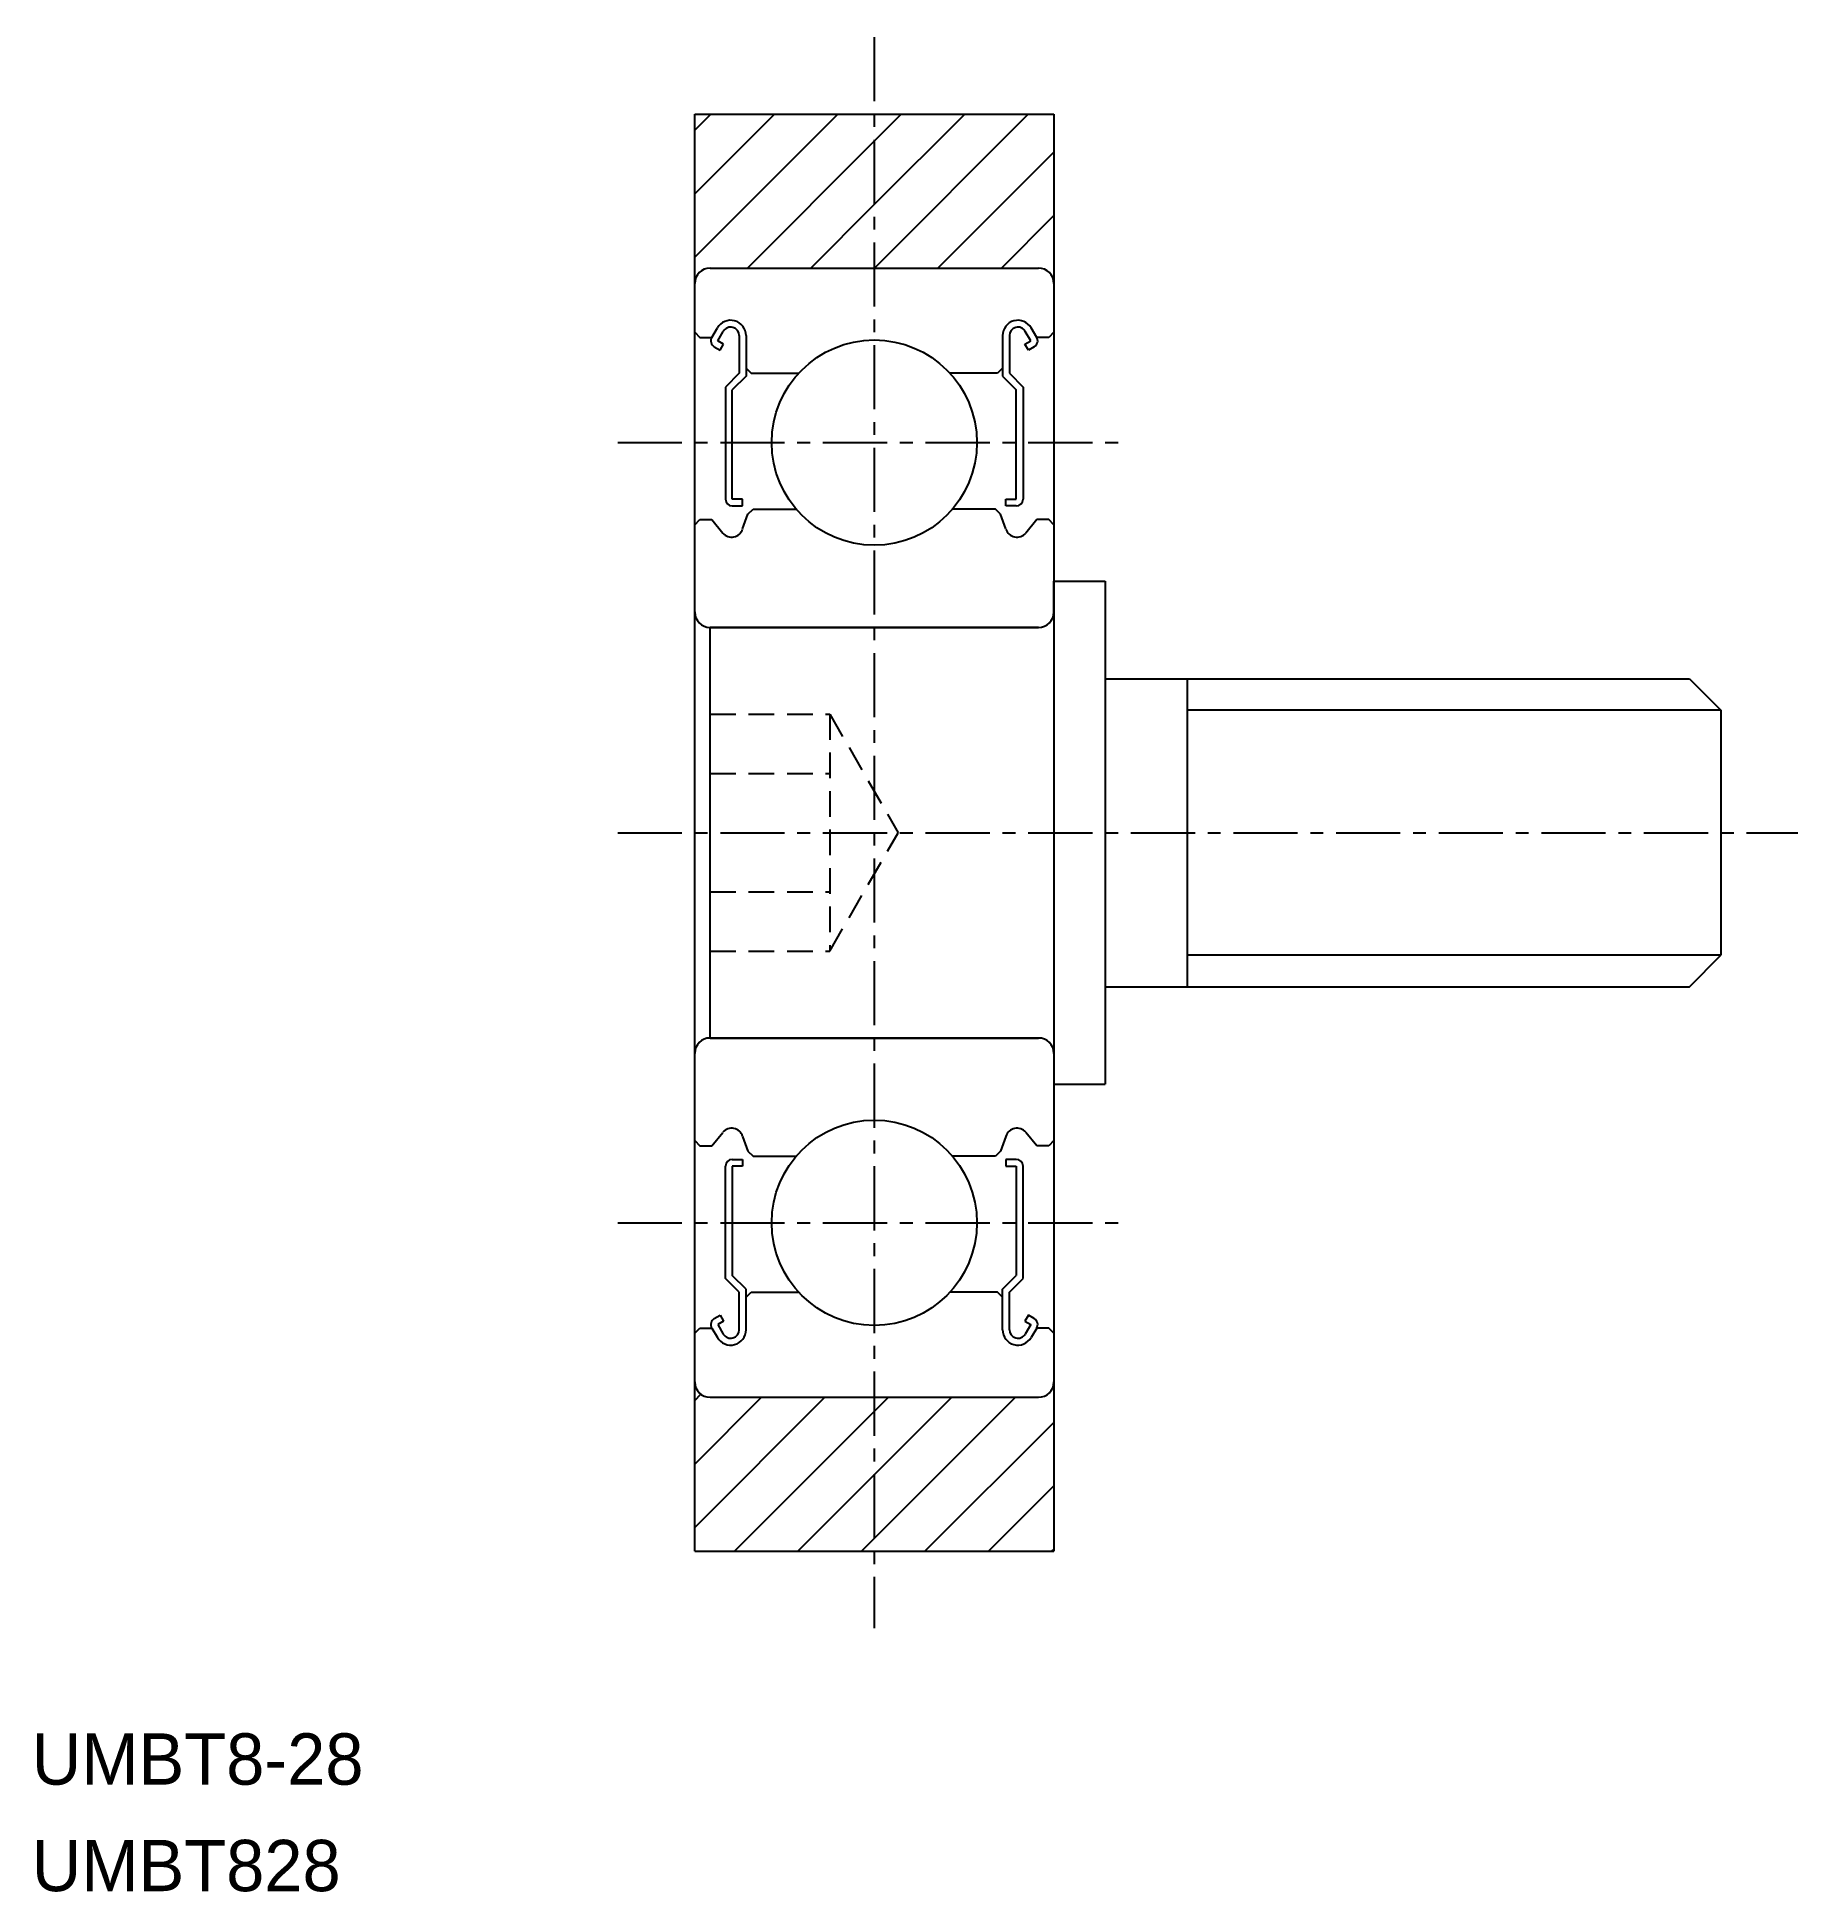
# Model space of a CAD drawing. Extents: x 31.8 to 66.2, y -15.6 to 20.5.
import ezdxf

# ---------------------------------------------------------------- set-up
doc = ezdxf.new("R2010")
doc.units = 0
doc.linetypes.add('CENTER', pattern=[2, 1.25, -0.25, 0.25, -0.25])
doc.linetypes.add('DASHED', pattern=[0.75, 0.5, -0.25])
doc.layers.get('0').update_dxf_attribs({"linetype": 'CONTINUOUS'})
doc.layers.add('CENTER', color=1, linetype='CENTER')

# ---------------------------------------------------------------- blocks, each defined once
blk = doc.blocks.new('*X2')
at = {"color": 0, "linetype": 'CONTINUOUS'}
for p, q in [((44.664, 16.202), (47.453, 18.992)), ((44.664, 17.44), (46.216, 18.992)), ((44.664, 18.677), (44.978, 18.992)), ((48.164, 17.228), (49.928, 18.992)), ((48.164, 18.465), (48.69, 18.992)), ((48.165, 15.992), (51.165, 18.992)), ((45.69, 15.992), (48.164, 18.465)), ((49.403, 15.992), (51.664, 18.253)), ((46.928, 15.992), (48.164, 17.228)), ((50.64, 15.992), (51.664, 17.015)), ((51.654, 15.768), (51.664, 15.778)), ((44.664, -6.071), (44.785, -5.949)), ((44.664, -8.546), (47.202, -6.008)), ((44.664, -7.309), (45.964, -6.008)), ((48.164, -8.759), (50.914, -6.008)), ((48.164, -7.521), (49.677, -6.008)), ((48.164, -6.284), (48.439, -6.008)), ((45.439, -9.008), (48.164, -6.284)), ((49.152, -9.008), (51.664, -6.496)), ((46.677, -9.008), (48.164, -7.521)), ((50.389, -9.008), (51.664, -7.733)), ((47.914, -9.008), (48.164, -8.759)), ((51.626, -9.008), (51.664, -8.971))]:
    blk.add_line(p, q, dxfattribs=at)

msp = doc.modelspace()

# ---------------------------------------------------------------- linework, layer by layer
at = {"color": 7, "linetype": 'CONTINUOUS'}
for p, q in [((44.664, 18.992), (51.664, 18.992)), ((44.664, -9.008), (44.664, 18.992)), ((51.664, 18.992), (51.664, -9.008)), ((44.964, 15.992), (51.364, 15.992)), ((46.564, 15.992), (46.564, 15.992)), ((48.164, 15.992), (48.164, 15.992)), ((44.997, 14.642), (45.106, 14.826)), ((51.33, 14.642), (51.221, 14.826)), ((44.664, 14.742), (44.764, 14.642)), ((44.764, 14.642), (44.997, 14.642)), ((45.046, 14.46), (45.161, 14.393)), ((45.112, 14.575), (45.221, 14.759)), ((45.228, 14.509), (45.112, 14.575)), ((45.161, 14.393), (45.228, 14.509)), ((45.53, 14.676), (45.53, 13.942)), ((45.664, 14.676), (45.664, 13.887)), ((50.664, 14.676), (50.664, 13.887)), ((50.797, 14.676), (50.797, 13.942)), ((51.099, 14.509), (51.215, 14.575)), ((51.166, 14.393), (51.099, 14.509)), ((51.215, 14.575), (51.106, 14.759)), ((51.281, 14.46), (51.166, 14.393)), ((51.564, 14.642), (51.33, 14.642)), ((51.663, 14.742), (51.564, 14.642)), ((45.53, 13.942), (45.264, 13.675)), ((45.664, 13.887), (45.397, 13.62)), ((45.664, 14.042), (45.764, 13.942)), ((45.764, 13.942), (46.688, 13.942)), ((50.564, 13.942), (49.639, 13.942)), ((50.664, 14.042), (50.564, 13.942)), ((50.664, 13.887), (50.93, 13.62)), ((50.797, 13.942), (51.064, 13.675)), ((45.264, 13.675), (45.264, 11.49)), ((45.397, 11.49), (45.397, 13.62)), ((50.93, 11.49), (50.93, 13.62)), ((51.064, 13.675), (51.064, 11.49)), ((45.597, 11.49), (45.397, 11.49)), ((45.397, 11.357), (45.597, 11.357)), ((45.597, 11.357), (45.597, 11.49)), ((45.702, 11.198), (45.802, 11.292)), ((45.802, 11.292), (46.644, 11.292)), ((50.525, 11.292), (49.683, 11.292)), ((50.625, 11.198), (50.525, 11.292)), ((50.73, 11.49), (50.93, 11.49)), ((50.73, 11.357), (50.73, 11.49)), ((50.93, 11.357), (50.73, 11.357)), ((44.664, 10.992), (44.764, 11.092)), ((44.764, 11.092), (44.997, 11.092)), ((44.997, 11.092), (45.211, 10.83)), ((45.597, 10.909), (45.702, 11.198)), ((50.73, 10.909), (50.625, 11.198)), ((51.33, 11.092), (51.116, 10.83)), ((51.564, 11.092), (51.33, 11.092)), ((51.664, 10.992), (51.564, 11.092)), ((51.664, 9.292), (51.664, 9.892)), ((51.664, 9.892), (52.664, 9.892)), ((52.664, 9.892), (52.664, 0.092)), ((44.964, 8.992), (51.364, 8.992)), ((44.964, 0.992), (44.964, 8.992)), ((51.364, 8.992), (44.964, 8.992)), ((52.664, 7.992), (64.05, 7.992)), ((54.264, 7.992), (54.264, 1.992)), ((64.05, 7.992), (64.664, 7.379)), ((64.664, 7.379), (64.664, 2.606)), ((64.05, 1.992), (64.664, 2.606)), ((52.664, 1.992), (64.05, 1.992)), ((44.964, 0.992), (51.364, 0.992)), ((51.364, 0.992), (44.964, 0.992)), ((51.664, 0.692), (51.664, 0.092)), ((51.664, 0.092), (52.664, 0.092)), ((44.664, -1.008), (44.764, -1.108)), ((44.997, -1.108), (45.211, -0.846)), ((45.597, -0.925), (45.702, -1.214)), ((50.73, -0.925), (50.625, -1.214)), ((51.33, -1.108), (51.116, -0.846)), ((51.664, -1.008), (51.564, -1.108)), ((44.764, -1.108), (44.997, -1.108)), ((45.397, -1.373), (45.597, -1.373)), ((45.597, -1.373), (45.597, -1.506)), ((45.702, -1.214), (45.802, -1.308)), ((45.802, -1.308), (46.644, -1.308)), ((50.525, -1.308), (49.683, -1.308)), ((50.625, -1.214), (50.525, -1.308)), ((50.93, -1.373), (50.73, -1.373)), ((50.73, -1.373), (50.73, -1.506)), ((51.564, -1.108), (51.33, -1.108)), ((45.264, -3.691), (45.264, -1.506)), ((45.397, -1.506), (45.397, -3.636)), ((45.597, -1.506), (45.397, -1.506)), ((50.73, -1.506), (50.93, -1.506)), ((50.93, -1.506), (50.93, -3.636)), ((51.064, -3.691), (51.064, -1.506)), ((45.53, -3.958), (45.264, -3.691)), ((45.664, -3.903), (45.397, -3.636)), ((45.53, -4.692), (45.53, -3.958)), ((45.664, -4.692), (45.664, -3.903)), ((45.664, -4.058), (45.764, -3.958)), ((45.764, -3.958), (46.688, -3.958)), ((50.564, -3.958), (49.639, -3.958)), ((50.664, -4.058), (50.564, -3.958)), ((50.664, -3.903), (50.93, -3.636)), ((50.664, -4.692), (50.664, -3.903)), ((50.797, -3.958), (51.064, -3.691)), ((50.797, -4.692), (50.797, -3.958)), ((44.664, -4.758), (44.764, -4.658)), ((44.764, -4.658), (44.997, -4.658)), ((44.997, -4.658), (45.106, -4.842)), ((45.046, -4.476), (45.161, -4.409)), ((45.228, -4.525), (45.112, -4.591)), ((45.112, -4.591), (45.221, -4.775)), ((45.161, -4.409), (45.228, -4.525)), ((51.166, -4.409), (51.099, -4.525)), ((51.099, -4.525), (51.215, -4.591)), ((51.215, -4.591), (51.106, -4.775)), ((51.281, -4.476), (51.166, -4.409)), ((51.33, -4.658), (51.221, -4.842)), ((51.564, -4.658), (51.33, -4.658)), ((51.663, -4.758), (51.564, -4.658)), ((44.964, -6.008), (51.364, -6.008)), ((44.664, -9.008), (51.664, -9.008))]:
    msp.add_line(p, q, dxfattribs=at)
at = {"color": 3, "linetype": 'DASHED'}
for p, q in [((44.964, 7.301), (47.297, 7.301)), ((47.297, 7.301), (48.63, 4.992)), ((47.297, 7.301), (47.297, 2.683)), ((44.964, 6.147), (47.297, 6.147)), ((47.297, 2.683), (48.63, 4.992)), ((44.964, 3.837), (47.297, 3.837)), ((44.964, 2.683), (47.297, 2.683))]:
    msp.add_line(p, q, dxfattribs=at)
at = {"color": 3, "linetype": 'CONTINUOUS'}
for p, q in [((64.664, 7.379), (54.264, 7.379)), ((64.664, 2.606), (54.264, 2.606))]:
    msp.add_line(p, q, dxfattribs=at)
at = {"color": 7, "linetype": 'CONTINUOUS'}
for centre in [(48.164, 12.592), (48.164, -2.608)]:
    msp.add_circle(centre, 2, dxfattribs=at)
for centre, radius, start, end in [((44.964, 15.692), 0.3, 90, 180), ((51.364, 15.692), 0.3, 0, 90), ((45.365, 14.676), 0.299, 0, 150.0002), ((45.365, 14.676), 0.166, 0, 150.0044), ((50.962, 14.676), 0.299, 29.9998, 180), ((50.962, 14.676), 0.166, 29.9956, 180), ((45.112, 14.575), 0.133, 149.9969, 240.0013), ((51.215, 14.575), 0.133, 299.9987, 30.0031), ((45.397, 11.49), 0.133, 180, 270), ((50.93, 11.49), 0.133, 270, 360), ((45.383, 10.973), 0.224, 220.001, 343.1517), ((50.944, 10.973), 0.224, 196.8483, 319.999), ((44.964, 9.292), 0.3, 180, 270), ((51.364, 9.292), 0.3, 270, 0), ((51.364, 9.292), 0.3, 270, 0), ((44.964, 0.692), 0.3, 90, 180), ((51.364, 0.692), 0.3, 0, 90), ((51.364, 0.692), 0.3, 360, 90), ((45.383, -0.989), 0.224, 16.8483, 139.999), ((50.944, -0.989), 0.224, 40.001, 163.1517), ((45.397, -1.506), 0.133, 90, 179.9999), ((50.93, -1.506), 0.133, 0, 90), ((45.112, -4.591), 0.133, 119.9987, 210.0031), ((45.365, -4.692), 0.299, 209.9998, 360), ((45.365, -4.692), 0.166, 209.9956, 360), ((50.962, -4.692), 0.299, 180, 330.0002), ((50.962, -4.692), 0.166, 180, 330.0044), ((51.215, -4.591), 0.133, 329.9969, 60.0013), ((44.964, -5.708), 0.3, 180, 270), ((51.364, -5.708), 0.3, 270, 360)]:
    msp.add_arc(centre, radius, start, end, dxfattribs=at)
at = {"layer": 'CENTER', "color": 1, "linetype": 'CENTER'}
for p, q in [((48.164, 20.492), (48.164, -10.508)), ((43.164, 12.592), (53.164, 12.592)), ((43.164, 4.992), (66.164, 4.992)), ((43.164, -2.608), (53.164, -2.608))]:
    msp.add_line(p, q, dxfattribs=at)

# ---------------------------------------------------------------- block references
at = {"color": 7, "linetype": 'CONTINUOUS'}
msp.add_blockref('*X2', (0, 0), dxfattribs=at)

# ---------------------------------------------------------------- texts
for s, p in [('UMBT8-28', (31.745, -13.555)), ('UMBT828', (31.745, -15.63))]:
    msp.add_text(s, height=1, dxfattribs=at).set_placement(p)

doc.saveas('drawing.dxf')
